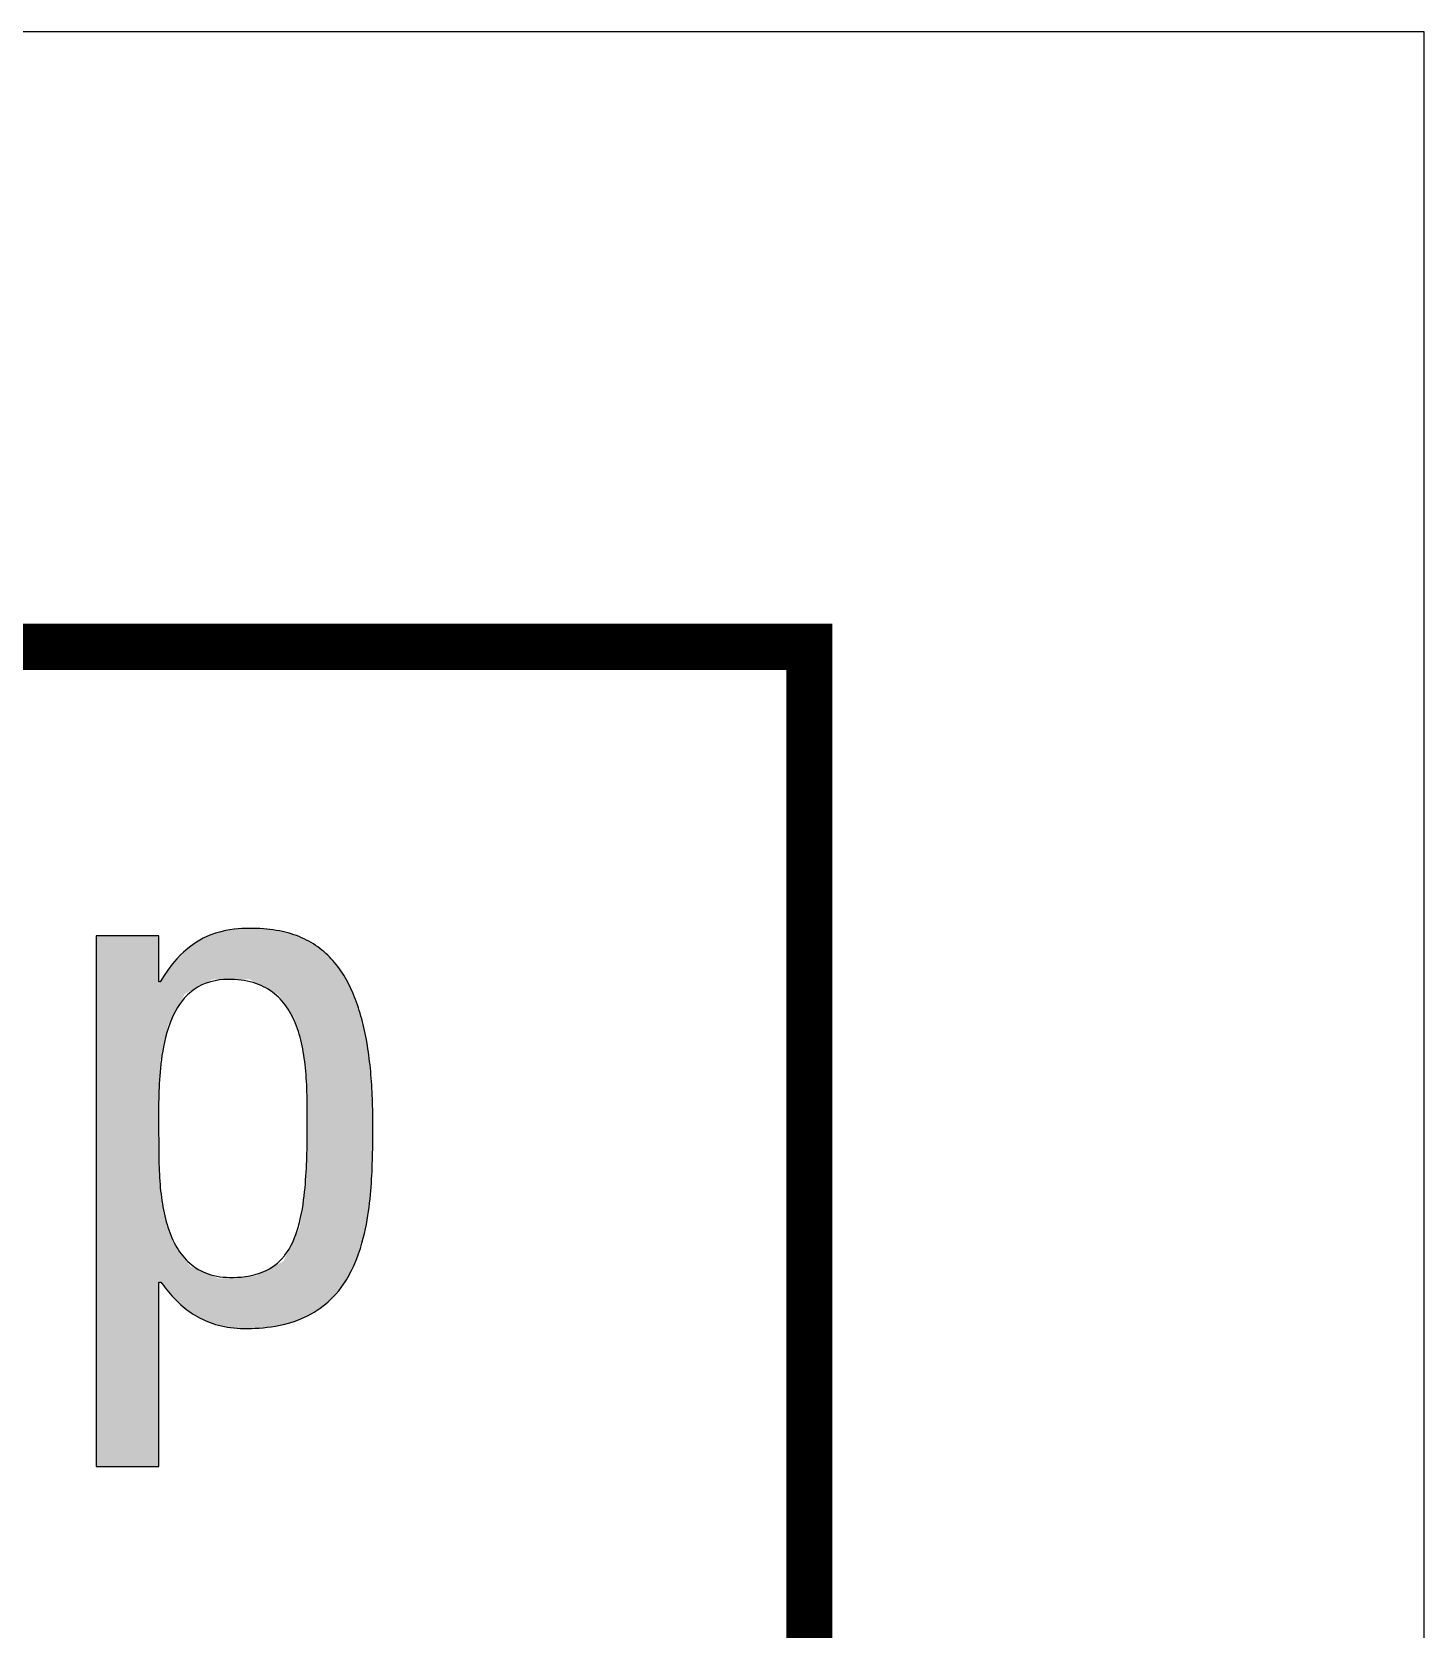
# Model space of a CAD drawing. Header units: millimetres. Extents: x 0 to 210250, y 0 to 148500.
# Drawn here: x 198926 to 210250, y 135512 to 148500 of the extents above; entities that cross this region are included whole.
import ezdxf

# ---------------------------------------------------------------- set-up
doc = ezdxf.new("R2010")
doc.units = ezdxf.units.MM
doc.header["$LTSCALE"] = 600
doc.layers.get('0').update_dxf_attribs({"linetype": 'CONTINUOUS'})
doc.layers.add('001dmp-FORM', color=7, linetype='CONTINUOUS')

# ---------------------------------------------------------------- blocks, each defined once
blk = doc.blocks.new('FORM_ELEC_SUKWOO$0$')
at = {"layer": '001dmp-FORM'}
h = blk.add_hatch(color=253, dxfattribs=at)
h.paths.add_polyline_path([(153419.4, 105254.7), (153810.4, 105254.7), (153810.4, 106419.1), (153819.4, 106408.5), (153824.7, 106408.5), (153832, 106398.3), (153841.5, 106385.2), (153851.3, 106372.3), (153861.3, 106359.6), (153871.5, 106347.2), (153881.9, 106334.9), (153892.5, 106322.9), (153903.4, 106311.1), (153914.5, 106299.5), (153925.8, 106288.2), (153937.5, 106277.2), (153949.3, 106266.4), (153961.5, 106255.9), (153973.9, 106245.6), (153986.7, 106235.7), (153999.7, 106226.1), (154013.1, 106216.8), (154026.7, 106207.8), (154040.8, 106199.2), (154055.1, 106190.9), (154069.9, 106183), (154085, 106175.4), (154100.5, 106168.2), (154116.4, 106161.5), (154132.7, 106155.2), (154149.5, 106149.3), (154166.7, 106143.8), (154184.4, 106138.8), (154202.6, 106134.3), (154221.2, 106130.3), (154240.4, 106126.9), (154260.1, 106123.9), (154280.4, 106121.5), (154301.3, 106119.7), (154322.7, 106118.5), (154344.8, 106117.9), (154367.5, 106117.9), (154390.6, 106118.4), (154414.2, 106119.3), (154438.3, 106120.7), (154463, 106122.8), (154488.3, 106125.5), (154514.4, 106128.9), (154541.5, 106133.3), (154569.6, 106138.8), (154599.1, 106145.6), (154630.2, 106154.1), (154663.7, 106164.8), (154700.3, 106178.8), (154742.1, 106198), (154769.2, 106212.5), (154783, 106220.5), (154794.8, 106228), (154819.9, 106244.7), (154839.4, 106259.1), (154855.7, 106272.2), (154869.8, 106284.3), (154881.7, 106295.2), (154892.4, 106305.6), (154908.7, 106322.4), (154920.5, 106335.4), (154936.7, 106354.6), (154952.9, 106375.4), (154966.5, 106394.5), (154977, 106410.2), (154984.9, 106422.6), (154994.1, 106438), (155001.9, 106451.7), (155009.3, 106465.3), (155016.8, 106479.9), (155023.2, 106492.9), (155031, 106509.5), (155047.8, 106548.9), (155061.3, 106585.1), (155072.6, 106619.1), (155082.2, 106651.4), (155090.5, 106682.3), (155097.8, 106712.3), (155104.1, 106741.3), (155109.8, 106769.6), (155114.7, 106797.2), (155119.2, 106824.3), (155123.1, 106850.9), (155126.6, 106877.1), (155129.8, 106902.9), (155132.6, 106928.4), (155135.1, 106953.5), (155137.3, 106978.4), (155139.2, 107003), (155141, 107027.4), (155142.5, 107051.6), (155143.8, 107075.6), (155145, 107099.4), (155146, 107123.1), (155146.9, 107146.6), (155147.6, 107170), (155148.2, 107193.3), (155148.8, 107216.5), (155149.2, 107239.6), (155149.5, 107262.6), (155149.8, 107285.5), (155150, 107308.4), (155150.1, 107331.2), (155150.2, 107353.9), (155150.3, 107376.7), (155150.3, 107399.3), (155150.3, 107422), (155150.2, 107444.5), (155149.9, 107467), (155149.5, 107489.2), (155149, 107511.4), (155148.4, 107533.5), (155147.7, 107555.4), (155146.8, 107577.1), (155145.8, 107598.8), (155144.6, 107620.3), (155143.3, 107641.7), (155141.9, 107662.9), (155140.3, 107684), (155138.6, 107705), (155136.8, 107725.8), (155134.8, 107746.4), (155132.6, 107767), (155130.3, 107787.3), (155127.9, 107807.5), (155125.3, 107827.6), (155122.5, 107847.5), (155119.6, 107867.2), (155116.5, 107886.8), (155109.8, 107925.4), (155106.1, 107944.5), (155102.4, 107963.3), (155098.4, 107982), (155094.3, 108000.6), (155089.9, 108018.9), (155085.4, 108037.1), (155080.7, 108055), (155075.8, 108072.8), (155070.7, 108090.3), (155065.4, 108107.7), (155060, 108124.9), (155054.2, 108141.8), (155048.3, 108158.6), (155042.2, 108175.1), (155035.8, 108191.4), (155029.3, 108207.5), (155022.5, 108223.4), (155015.4, 108239), (155008.2, 108254.4), (155000.7, 108269.6), (154992.9, 108284.5), (154984.9, 108299.1), (154976.6, 108313.5), (154968.1, 108327.7), (154959.4, 108341.6), (154950.3, 108355.2), (154941, 108368.5), (154931.4, 108381.6), (154921.5, 108394.4), (154911.3, 108406.9), (154900.9, 108419.1), (154890.1, 108431), (154879, 108442.6), (154867.6, 108453.8), (154855.9, 108464.8), (154843.9, 108475.4), (154831.6, 108485.7), (154818.9, 108495.7), (154805.8, 108505.3), (154792.4, 108514.6), (154778.7, 108523.5), (154764.6, 108532.1), (154750.1, 108540.3), (154735.3, 108548.1), (154720.1, 108555.6), (154704.5, 108562.7), (154688.5, 108569.3), (154672.1, 108575.6), (154655.4, 108581.5), (154638.2, 108587), (154620.6, 108592.1), (154602.6, 108596.8), (154584.2, 108601), (154565.4, 108604.9), (154546.2, 108608.3), (154526.5, 108611.3), (154506.5, 108613.9), (154486, 108616.1), (154465.1, 108617.9), (154443.9, 108619.3), (154422.2, 108620.3), (154400.2, 108620.9), (154377.8, 108621.2), (154354.9, 108621), (154331.4, 108620.2), (154307.1, 108618.5), (154281.9, 108616), (154255.6, 108612.3), (154227.9, 108607.3), (154198.4, 108600.4), (154166.4, 108591.1), (154130.8, 108578.2), (154089.3, 108559.3), (154056.3, 108541), (154040.9, 108531.4), (154034.3, 108527.1), (154003, 108504.4), (153980.3, 108485.7), (153965.8, 108472.8), (153947.6, 108455.3), (153924.4, 108431), (153908.7, 108413.1), (153895.1, 108396.7), (153867.5, 108360.2), (153844.8, 108327.2), (153810.4, 108273.1), (153810.4, 108573.4), (153419.4, 108573.4)])
h.paths.add_polyline_path([(154736.5, 107674.4), (154740.3, 107510.2), (154740.2, 107261.2), (154730.1, 107012.1), (154693, 106749.5), (154589.5, 106537), (154417.4, 106446.6), (154186.8, 106430), (154006.5, 106507.4), (153896.1, 106660.2), (153839.5, 106842.6), (153815.5, 107032.5), (153811.8, 107148.7), (153810.8, 107190.3), (153810.7, 107205.8), (153810.6, 107215.5), (153810.5, 107238), (153810.3, 107294.5), (153808.5, 107556.1), (153822.4, 107792.9), (153867.9, 108014.9), (153974.3, 108211.9), (154146.9, 108301.7), (154379.4, 108301.4), (154558.5, 108207.6), (154663.3, 108050.9), (154715.8, 107865.8)], flags=16)
at = {"layer": '001dmp-FORM', "color": 30}
blk.add_lwpolyline([(161727.4, 114228.4), (0, 114228.4), (0, 0), (161727.4, 0)], close=True, dxfattribs=at)
at = {"layer": '001dmp-FORM', "const_width": 288.5}
blk.add_lwpolyline([(5769.1, 3846.1), (5769.1, 110382.3), (157881.4, 110382.3), (157881.4, 3846.1)], close=True, dxfattribs=at)
at = {"layer": '001dmp-FORM', "color": 253}
for points in [[(153419.4, 108573.4), (153419.4, 105254.7), (153810.4, 105254.7), (153810.4, 106408.5), (153824.7, 106408.5), (153832, 106398.3), (153841.5, 106385.2), (153851.3, 106372.3), (153861.3, 106359.6), (153871.5, 106347.2), (153881.9, 106334.9), (153892.5, 106322.9), (153903.4, 106311.1), (153914.5, 106299.5), (153925.8, 106288.2), (153937.5, 106277.2), (153949.3, 106266.4), (153961.5, 106255.9), (153973.9, 106245.6), (153986.7, 106235.7), (153999.7, 106226.1), (154013.1, 106216.8), (154026.7, 106207.8), (154040.8, 106199.2), (154055.1, 106190.9), (154069.9, 106183), (154085, 106175.4), (154100.5, 106168.2), (154116.4, 106161.5), (154132.7, 106155.2), (154149.5, 106149.3), (154166.7, 106143.8), (154184.4, 106138.8), (154202.6, 106134.3), (154221.2, 106130.3), (154240.4, 106126.9), (154260.1, 106123.9), (154280.4, 106121.5), (154301.3, 106119.7), (154322.7, 106118.5), (154344.8, 106117.9), (154367.5, 106117.9), (154390.6, 106118.4), (154414.2, 106119.3), (154438.3, 106120.7), (154463, 106122.8), (154488.3, 106125.5), (154514.4, 106128.9), (154541.5, 106133.3), (154569.6, 106138.8), (154599.1, 106145.6), (154630.2, 106154.1), (154663.7, 106164.8), (154700.3, 106178.8), (154742.1, 106198), (154769.2, 106212.5), (154783, 106220.5), (154794.8, 106228), (154819.9, 106244.7), (154839.4, 106259.1), (154855.7, 106272.2), (154869.8, 106284.3), (154881.7, 106295.2), (154892.4, 106305.6), (154908.7, 106322.4), (154920.5, 106335.4), (154936.7, 106354.6), (154952.9, 106375.4), (154966.5, 106394.5), (154977, 106410.2), (154984.9, 106422.6), (154994.1, 106438), (155001.9, 106451.7), (155009.3, 106465.3), (155016.8, 106479.9), (155023.2, 106492.9), (155031, 106509.5), (155047.8, 106548.9), (155061.3, 106585.1), (155072.6, 106619.1), (155082.2, 106651.4), (155090.5, 106682.3), (155097.8, 106712.3), (155104.1, 106741.3), (155109.8, 106769.6), (155114.7, 106797.2), (155119.2, 106824.3), (155123.1, 106850.9), (155126.6, 106877.1), (155129.8, 106902.9), (155132.6, 106928.4), (155135.1, 106953.5), (155137.3, 106978.4), (155139.2, 107003), (155141, 107027.4), (155142.5, 107051.6), (155143.8, 107075.6), (155145, 107099.4), (155146, 107123.1), (155146.9, 107146.6), (155147.6, 107170), (155148.2, 107193.3), (155148.8, 107216.5), (155149.2, 107239.6), (155149.5, 107262.6), (155149.8, 107285.5), (155150, 107308.4), (155150.1, 107331.2), (155150.2, 107353.9), (155150.3, 107376.7), (155150.3, 107399.3), (155150.3, 107422), (155150.2, 107444.5), (155149.9, 107467), (155149.5, 107489.2), (155149, 107511.4), (155148.4, 107533.5), (155147.7, 107555.4), (155146.8, 107577.1), (155145.8, 107598.8), (155144.6, 107620.3), (155143.3, 107641.7), (155141.9, 107662.9), (155140.3, 107684), (155138.6, 107705), (155136.8, 107725.8), (155134.8, 107746.4), (155132.6, 107767), (155130.3, 107787.3), (155127.9, 107807.5), (155125.3, 107827.6), (155122.5, 107847.5), (155119.6, 107867.2), (155116.5, 107886.8), (155109.8, 107925.4), (155106.1, 107944.5), (155102.4, 107963.3), (155098.4, 107982), (155094.3, 108000.6), (155089.9, 108018.9), (155085.4, 108037.1), (155080.7, 108055), (155075.8, 108072.8), (155070.7, 108090.3), (155065.4, 108107.7), (155060, 108124.9), (155054.2, 108141.8), (155048.3, 108158.6), (155042.2, 108175.1), (155035.8, 108191.4), (155029.3, 108207.5), (155022.5, 108223.4), (155015.4, 108239), (155008.2, 108254.4), (155000.7, 108269.6), (154992.9, 108284.5), (154984.9, 108299.1), (154976.6, 108313.5), (154968.1, 108327.7), (154959.4, 108341.6), (154950.3, 108355.2), (154941, 108368.5), (154931.4, 108381.6), (154921.5, 108394.4), (154911.3, 108406.9), (154900.9, 108419.1), (154890.1, 108431), (154879, 108442.6), (154867.6, 108453.8), (154855.9, 108464.8), (154843.9, 108475.4), (154831.6, 108485.7), (154818.9, 108495.7), (154805.8, 108505.3), (154792.4, 108514.6), (154778.7, 108523.5), (154764.6, 108532.1), (154750.1, 108540.3), (154735.3, 108548.1), (154720.1, 108555.6), (154704.5, 108562.7), (154688.5, 108569.3), (154672.1, 108575.6), (154655.4, 108581.5), (154638.2, 108587), (154620.6, 108592.1), (154602.6, 108596.8), (154584.2, 108601), (154565.4, 108604.9), (154546.2, 108608.3), (154526.5, 108611.3), (154506.5, 108613.9), (154486, 108616.1), (154465.1, 108617.9), (154443.9, 108619.3), (154422.2, 108620.3), (154400.2, 108620.9), (154377.8, 108621.2), (154354.9, 108621), (154331.4, 108620.2), (154307.1, 108618.5), (154281.9, 108616), (154255.6, 108612.3), (154227.9, 108607.3), (154198.4, 108600.4), (154166.4, 108591.1), (154130.8, 108578.2), (154089.3, 108559.3), (154056.3, 108541), (154040.9, 108531.4), (154034.3, 108527.1), (154003, 108504.4), (153980.3, 108485.7), (153965.8, 108472.8), (153947.6, 108455.3), (153924.4, 108431), (153908.7, 108413.1), (153895.1, 108396.7), (153867.5, 108360.2), (153844.8, 108327.2), (153819.5, 108287.3), (153810.4, 108287.3), (153810.4, 108573.4), (153419.4, 108573.4)], [(153928, 108126.1), (153901.4, 108076.8), (153884.2, 108037), (153871.4, 108001.5), (153861.3, 107968.7), (153853, 107937.8), (153846.1, 107908.2), (153840.2, 107879.7), (153835.2, 107852), (153831, 107825.1), (153827.3, 107798.7), (153824.1, 107772.9), (153821.4, 107747.5), (153819.1, 107722.5), (153817.1, 107697.9), (153815.4, 107673.5), (153814, 107649.5), (153812.8, 107625.6), (153811.8, 107602), (153811.1, 107578.6), (153810.5, 107555.3), (153810, 107532.2), (153809.7, 107509.2), (153809.5, 107486.4), (153809.4, 107463.6), (153809.4, 107440.9), (153809.5, 107418.3), (153809.6, 107395.8), (153809.8, 107373.3), (153809.9, 107350.8), (153810.1, 107328.3), (153810.3, 107305.8), (153810.4, 107283.2), (153810.4, 107260.6), (153810.5, 107238), (153810.6, 107215.5), (153810.9, 107193.1), (153811.3, 107170.8), (153811.8, 107148.7), (153812.5, 107126.7), (153813.4, 107104.9), (153814.4, 107083.3), (153815.6, 107061.9), (153817, 107040.6), (153818.7, 107019.6), (153820.5, 106998.8), (153822.6, 106978.2), (153824.9, 106957.8), (153827.4, 106937.7), (153830.2, 106917.8), (153833.3, 106898.2), (153836.6, 106878.9), (153840.2, 106859.8), (153844, 106841), (153848.2, 106822.5), (153852.6, 106804.2), (153857.4, 106786.3), (153862.4, 106768.7), (153867.8, 106751.4), (153873.5, 106734.4), (153879.5, 106717.8), (153885.9, 106701.5), (153892.6, 106685.6), (153899.7, 106670), (153907.2, 106654.8), (153915, 106640), (153923.3, 106625.6), (153931.9, 106611.6), (153941, 106598), (153950.5, 106584.9), (153960.5, 106572.1), (153970.9, 106559.9), (153981.7, 106548.1), (153993.1, 106536.8), (154005, 106526), (154017.3, 106515.7), (154030.2, 106505.9), (154043.7, 106496.7), (154057.7, 106488.1), (154072.3, 106480), (154087.6, 106472.6), (154103.4, 106465.8), (154119.9, 106459.7), (154137.1, 106454.2), (154155, 106449.4), (154173.7, 106445.4), (154193.1, 106442.2), (154213.3, 106439.7), (154234.4, 106438.1), (154256.3, 106437.4), (154279.1, 106437.5), (154302.6, 106438.3), (154327, 106440.1), (154352.6, 106443), (154379.6, 106447.4), (154408.7, 106453.8), (154441.1, 106463.5), (154479.4, 106479.2), (154502.8, 106491.5), (154537.2, 106514.3), (154552.9, 106527), (154578.1, 106551.3), (154596.5, 106572.7), (154600, 106577.1), (154626, 106615.3), (154636.6, 106634.1), (154639.1, 106638.9), (154650.9, 106663), (154658.7, 106681.1), (154668.1, 106705.3), (154672.4, 106717.5), (154682.9, 106750.6), (154691.3, 106781.7), (154698.3, 106811.4), (154704.2, 106839.9), (154709.2, 106867.6), (154713.5, 106894.6), (154717.2, 106921), (154720.5, 106946.9), (154723.3, 106972.4), (154725.8, 106997.6), (154728, 107022.4), (154729.9, 107047), (154731.6, 107071.3), (154733.1, 107095.4), (154734.3, 107119.4), (154735.4, 107143.1), (154736.4, 107166.8), (154737.2, 107190.3), (154737.9, 107213.6), (154738.5, 107236.9), (154739, 107260), (154739.4, 107283.1), (154739.7, 107306), (154739.9, 107328.9), (154740.1, 107351.8), (154740.2, 107374.6), (154740.3, 107397.3), (154740.3, 107419.9), (154740.3, 107442.6), (154740.2, 107465.2), (154740.1, 107487.8), (154739.9, 107510.2), (154739.7, 107532.6), (154739.3, 107554.9), (154738.8, 107577.1), (154738.1, 107599.1), (154737.3, 107620.9), (154736.3, 107642.6), (154735.2, 107664.1), (154733.8, 107685.4), (154732.3, 107706.5), (154730.5, 107727.5), (154728.5, 107748.1), (154726.3, 107768.6), (154723.9, 107788.8), (154721.2, 107808.8), (154718.2, 107828.5), (154715, 107847.9), (154711.5, 107867.1), (154707.7, 107885.9), (154703.6, 107904.5), (154699.2, 107922.8), (154694.5, 107940.8), (154689.5, 107958.4), (154684.2, 107975.8), (154678.5, 107992.8), (154672.5, 108009.4), (154666.1, 108025.7), (154659.4, 108041.6), (154652.3, 108057.2), (154644.8, 108072.4), (154637, 108087.2), (154628.7, 108101.6), (154620, 108115.6), (154611, 108129.2), (154601.5, 108142.3), (154591.5, 108155), (154581.1, 108167.3), (154570.3, 108179.2), (154559, 108190.5), (154547.2, 108201.4), (154535, 108211.8), (154522.2, 108221.7), (154508.9, 108231.1), (154495.1, 108239.9), (154480.8, 108248.3), (154465.9, 108256.1), (154450.5, 108263.3), (154434.5, 108269.9), (154417.9, 108276), (154400.7, 108281.5), (154382.8, 108286.3), (154364.4, 108290.5), (154345.3, 108294.1), (154325.5, 108297), (154305.1, 108299.2), (154283.9, 108300.7), (154262.1, 108301.5), (154239.4, 108301.5), (154215.7, 108300.5), (154190.7, 108298.1), (154163.7, 108293.8), (154134.1, 108286.9), (154100.1, 108275.5), (154079.9, 108266.8), (154056.6, 108254.7), (154025, 108234.1), (153990, 108204.5), (153970.2, 108183.6), (153952.2, 108161.6), (153939.6, 108144.1), (153928, 108126.1)]]:
    blk.add_lwpolyline(points, dxfattribs=at)
blk = doc.blocks.new('FORM_ELEC_SUKWOO')
at = {"layer": '001dmp-FORM'}
blk.add_blockref('FORM_ELEC_SUKWOO$0$', (12.1, -1), dxfattribs=at)

msp = doc.modelspace()

# ---------------------------------------------------------------- block references
at = {"color": 4, "xscale": 1.300026812119423, "yscale": 1.300026812119423, "zscale": 1.300026812119423}
msp.add_blockref('FORM_ELEC_SUKWOO', (-16, 1), dxfattribs=at)

doc.saveas('drawing.dxf')
